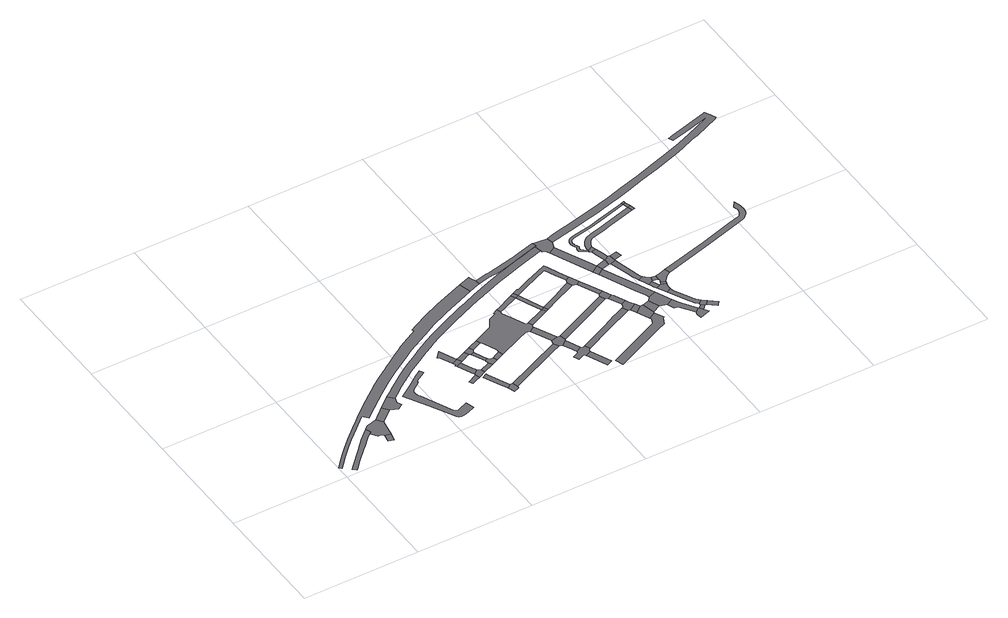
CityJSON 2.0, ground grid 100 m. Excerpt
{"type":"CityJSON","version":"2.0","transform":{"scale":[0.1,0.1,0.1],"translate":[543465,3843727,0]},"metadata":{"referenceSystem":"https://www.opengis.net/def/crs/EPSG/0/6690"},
"CityObjects":{
"road1":{"type":"Road","attributes":{"RoadStructureAttribute.sectionType":"1"},"geometry":[{"type":"MultiSurface","lod":"1","boundaries":[[[0,1,2,3,4,5,6,7,8,9,10,11,12]]]}]},
"road2":{"type":"Road","attributes":{"RoadStructureAttribute.sectionType":"1"},"geometry":[{"type":"MultiSurface","lod":"1","boundaries":[[[13,14,15,16,17,18]]]}]},
"road3":{"type":"Road","geometry":[{"type":"MultiSurface","lod":"1","boundaries":[[[19,20,0,12,21,22,23,24,25,26,27,28,29,30,31,32,13,18,33,34]]]}]},
"road4":{"type":"Road","attributes":{"function":"3","RoadStructureAttribute.sectionType":"1"},"geometry":[{"type":"MultiSurface","lod":"1","boundaries":[[[35,36,37,38,19,34,39,40,41,42]]]}]},
"road5":{"type":"Road","geometry":[{"type":"MultiSurface","lod":"1","boundaries":[[[43,44,35,42,45,46,47,48]]]}]},
"road6":{"type":"Road","attributes":{"RoadStructureAttribute.sectionType":"1"},"geometry":[{"type":"MultiSurface","lod":"1","boundaries":[[[49,50,51,52,53,54,55,56,57,58,59,60,61,62,63,64,65,66,67,68,69,70,71,72,73,74]]]}]},
"road7":{"type":"Road","attributes":{"RoadStructureAttribute.sectionType":"1"},"geometry":[{"type":"MultiSurface","lod":"1","boundaries":[[[75,76,77,78,79,80,81,82,83,84,85,86,87,88,89,90,91,92,93,94,95,96,97,98,99,100,101,102,103,104,105,106,107,108,109,110,111,112,113,114,115,116,117,118,119,120,121,122,123,124,125,126,127,128,129,130,131,132,133]]]}]},
"road8":{"type":"Road","geometry":[{"type":"MultiSurface","lod":"1","boundaries":[[[134,135,136,137,138,139]]]}]},
"road9":{"type":"Road","geometry":[{"type":"MultiSurface","lod":"1","boundaries":[[[140,141,142,143,144]]]}]},
"road10":{"type":"Road","attributes":{"RoadStructureAttribute.sectionType":"1"},"geometry":[{"type":"MultiSurface","lod":"1","boundaries":[[[145,146,147,148,149,150,151,152,153,154]]]}]},
"road11":{"type":"Road","geometry":[{"type":"MultiSurface","lod":"1","boundaries":[[[144,143,155,156,151,150,157]]]}]},
"road12":{"type":"Road","geometry":[{"type":"MultiSurface","lod":"1","boundaries":[[[154,153,134,139,158,159]]]}]},
"road13":{"type":"Road","attributes":{"RoadStructureAttribute.sectionType":"1"},"geometry":[{"type":"MultiSurface","lod":"1","boundaries":[[[160,161,162,163,164,165]]]}]},
"road14":{"type":"Road","geometry":[{"type":"MultiSurface","lod":"1","boundaries":[[[165,164,166,167,168,169]]]}]},
"road15":{"type":"Road","attributes":{"RoadStructureAttribute.sectionType":"1"},"geometry":[{"type":"MultiSurface","lod":"1","boundaries":[[[170,171,144,157,172,173,174]]]}]},
"road16":{"type":"Road","attributes":{"RoadStructureAttribute.sectionType":"1"},"geometry":[{"type":"MultiSurface","lod":"1","boundaries":[[[175,176,177,159,158,178]]]}]},
"road17":{"type":"Road","geometry":[{"type":"MultiSurface","lod":"1","boundaries":[[[179,170,174,180,181,182,183]]]}]},
"road18":{"type":"Road","geometry":[{"type":"MultiSurface","lod":"1","boundaries":[[[184,185,181,180,186,187,188,189,190]]]}]},
"road19":{"type":"Road","geometry":[{"type":"MultiSurface","lod":"1","boundaries":[[[191,192,190,189,175,178,193,194]]]}]},
"road20":{"type":"Road","attributes":{"RoadStructureAttribute.sectionType":"1"},"geometry":[{"type":"MultiSurface","lod":"1","boundaries":[[[195,196,179,183,197,198]]]}]},
"road21":{"type":"Road","attributes":{"RoadStructureAttribute.sectionType":"1"},"geometry":[{"type":"MultiSurface","lod":"1","boundaries":[[[199,200,194,193,201,202]]]}]},
"road22":{"type":"Road","attributes":{"function":"3","RoadStructureAttribute.sectionType":"1"},"geometry":[{"type":"MultiSurface","lod":"1","boundaries":[[[203,204,205,206,207,208,209,210,211,212,213,214,215,216,217,218,219,220,221,222,223,224,225,226,227,228,229,230,231,232,233,43,48,234,235,236,237,238,239,240,241,242,243,244,245,246,247,248,249,250,251,252,253,254,255,256,257,258,259,260,261,262,263,264,265,266]]]}]},
"road23":{"type":"Road","attributes":{"RoadStructureAttribute.sectionType":"1"},"geometry":[{"type":"MultiSurface","lod":"1","boundaries":[[[267,268,269,270,271,272,169,168,273,274,275,276,277,278,279]]]}]},
"road24":{"type":"Road","geometry":[{"type":"MultiSurface","lod":"1","boundaries":[[[280,281,282,283,284,195,198,285,286,287,199,202,288,289,290,291,292,293,294,295,296,297,298,299,300,301,302]]]}]},
"road25":{"type":"Road","geometry":[{"type":"MultiSurface","lod":"1","boundaries":[[[293,292,303,304]]]}]},
"road26":{"type":"Road","geometry":[{"type":"MultiSurface","lod":"1","boundaries":[[[305,304,303,267,279,306,307,308,309]]]}]},
"road27":{"type":"Road","geometry":[{"type":"MultiSurface","lod":"1","boundaries":[[[310,311,312,313,314,315,316,317,318,319,320,321,322,323,324]]]}]},
"road28":{"type":"Road","attributes":{"RoadStructureAttribute.sectionType":"1"},"geometry":[{"type":"MultiSurface","lod":"1","boundaries":[[[325,307,306,326,313,312]]]}]},
"road29":{"type":"Road","geometry":[{"type":"MultiSurface","lod":"1","boundaries":[[[327,328,329,75,133,330,331,332,333,334]]]}]},
"road30":{"type":"Road","attributes":{"RoadStructureAttribute.sectionType":"1"},"geometry":[{"type":"MultiSurface","lod":"1","boundaries":[[[335,321,320,336,337,338]]]}]},
"road31":{"type":"Road","attributes":{"RoadStructureAttribute.sectionType":"1"},"geometry":[{"type":"MultiSurface","lod":"1","boundaries":[[[339,340,341,280,302,342,343]]]}]},
"road32":{"type":"Road","attributes":{"RoadStructureAttribute.sectionType":"1"},"geometry":[{"type":"MultiSurface","lod":"1","boundaries":[[[344,345,296,295,346]]]}]},
"road33":{"type":"Road","geometry":[{"type":"MultiSurface","lod":"1","boundaries":[[[347,339,343,348]]]}]},
"road34":{"type":"Road","attributes":{"RoadStructureAttribute.sectionType":"1"},"geometry":[{"type":"MultiSurface","lod":"1","boundaries":[[[349,348,343,350,344,351]]]}]},
"road35":{"type":"Road","geometry":[{"type":"MultiSurface","lod":"1","boundaries":[[[351,344,346,352]]]}]},
"road36":{"type":"Road","attributes":{"RoadStructureAttribute.sectionType":"1"},"geometry":[{"type":"MultiSurface","lod":"1","boundaries":[[[353,354,355,309,308,356,357]]]}]},
"road37":{"type":"Road","attributes":{"RoadStructureAttribute.sectionType":"1"},"geometry":[{"type":"MultiSurface","lod":"1","boundaries":[[[358,359,360,361,362,363,310,324,364,365]]]}]},
"road38":{"type":"Road","attributes":{"RoadStructureAttribute.sectionType":"1"},"geometry":[{"type":"MultiSurface","lod":"1","boundaries":[[[366,367,368,369,370,351,352,371,372,373]]]}]},
"road39":{"type":"Road","attributes":{"RoadStructureAttribute.sectionType":"1"},"geometry":[{"type":"MultiSurface","lod":"1","boundaries":[[[374,375,376,377,378,379,380,332,331,381,382,383,384,385,386,387,388,389,390,391]]]}]},
"road40":{"type":"Road","attributes":{"RoadStructureAttribute.sectionType":"1"},"geometry":[{"type":"MultiSurface","lod":"1","boundaries":[[[392,393,394,395,396,397,398,399,400,401,402,347,348,403,404,405,406,407,408]]]}]},
"road41":{"type":"Road","attributes":{"RoadStructureAttribute.sectionType":"1"},"geometry":[{"type":"MultiSurface","lod":"1","boundaries":[[[409,410,411,412,413,414,415,416,417,418,419,420,421,422]]]}]},
"road42":{"type":"Road","geometry":[{"type":"MultiSurface","lod":"1","boundaries":[[[408,407,366,373,423,424]]]}]},
"road43":{"type":"Road","attributes":{"RoadStructureAttribute.sectionType":"1"},"geometry":[{"type":"MultiSurface","lod":"1","boundaries":[[[425,424,423,426,427,428]]]}]},
"road44":{"type":"Road","geometry":[{"type":"MultiSurface","lod":"1","boundaries":[[[428,427,353,357,429,430]]]}]},
"road45":{"type":"Road","attributes":{"RoadStructureAttribute.sectionType":"1"},"geometry":[{"type":"MultiSurface","lod":"1","boundaries":[[[431,432,430,429,433,434]]]}]},
"road46":{"type":"Road","geometry":[{"type":"MultiSurface","lod":"1","boundaries":[[[435,436,434,433,437,438,358,365,439,440]]]}]},
"road47":{"type":"Road","attributes":{"RoadStructureAttribute.sectionType":"1"},"geometry":[{"type":"MultiSurface","lod":"1","boundaries":[[[440,439,441,442,443]]]}]},
"road48":{"type":"Road","geometry":[{"type":"MultiSurface","lod":"1","boundaries":[[[444,443,442,416,415,445,446]]]}]},
"road49":{"type":"Road","geometry":[{"type":"MultiSurface","lod":"1","boundaries":[[[447,448,449,374,391,450,203,266,451,452,453,454,455,456,457,458,459,460]]]}]},
"road50":{"type":"Road","attributes":{"RoadStructureAttribute.sectionType":"1"},"geometry":[{"type":"MultiSurface","lod":"1","boundaries":[[[461,462,446,445,463,464]]]}]},
"road51":{"type":"Road","attributes":{"RoadStructureAttribute.sectionType":"1"},"geometry":[{"type":"MultiSurface","lod":"1","boundaries":[[[465,466,456,455,467,468,469]]]}]},
"road52":{"type":"Road","geometry":[{"type":"MultiSurface","lod":"1","boundaries":[[[469,468,470,471]]]}]},
"road53":{"type":"Road","attributes":{"RoadStructureAttribute.sectionType":"1"},"geometry":[{"type":"MultiSurface","lod":"1","boundaries":[[[472,471,470,473,474,475,476,477]]]}]},
"road54":{"type":"Road","geometry":[{"type":"MultiSurface","lod":"1","boundaries":[[[478,477,476,464,463,479,480,481]]]}]},
"road55":{"type":"Road","attributes":{"RoadStructureAttribute.sectionType":"1"},"geometry":[{"type":"MultiSurface","lod":"1","boundaries":[[[482,469,471,483]]]}]},
"road56":{"type":"Road","attributes":{"RoadStructureAttribute.sectionType":"1"},"geometry":[{"type":"MultiSurface","lod":"1","boundaries":[[[484,485,481,480,486,487,488,489]]]}]},
"road57":{"type":"Road","attributes":{"RoadStructureAttribute.sectionType":"1"},"geometry":[{"type":"MultiSurface","lod":"1","boundaries":[[[490,491,492,493,494,495,496,497,498,499]]]}]},
"road58":{"type":"Road","geometry":[{"type":"MultiSurface","lod":"1","boundaries":[[[500,501,502,503,504,505]]]}]},
"road59":{"type":"Road","attributes":{"RoadStructureAttribute.sectionType":"1"},"geometry":[{"type":"MultiSurface","lod":"1","boundaries":[[[506,505,504,507,482,508]]]}]},
"road60":{"type":"Road","geometry":[{"type":"MultiSurface","lod":"1","boundaries":[[[509,508,482,483,510,511,494,493,512,513]]]}]},
"road61":{"type":"Road","geometry":[{"type":"MultiSurface","lod":"1","boundaries":[[[514,515,516,499,498,517,518,519,520,521,522,523,524,525,526]]]}]},
"road62":{"type":"Road","geometry":[{"type":"MultiSurface","lod":"1","boundaries":[[[527,528,529,530,531,532,533,519,518,534,535,536,537]]]}]},
"road63":{"type":"Road","geometry":[{"type":"MultiSurface","lod":"1","boundaries":[[[489,488,538,539,540,541,542,543,544]]]}]},
"road64":{"type":"Road","geometry":[{"type":"MultiSurface","lod":"1","boundaries":[[[545,546,547,548,549,550,537,536,551,552,553,554]]]}]},
"road65":{"type":"Road","geometry":[{"type":"MultiSurface","lod":"1","boundaries":[[[555,544,543,556]]]}]},
"road66":{"type":"Road","geometry":[{"type":"MultiSurface","lod":"1","boundaries":[[[557,558,559,560,561,562,552,551,563,564,565,566,567]]]}]},
"road67":{"type":"Road","attributes":{"RoadStructureAttribute.sectionType":"1"},"geometry":[{"type":"MultiSurface","lod":"1","boundaries":[[[568,569,570,526,525,571,572,573,574,575]]]}]},
"road68":{"type":"Road","geometry":[{"type":"MultiSurface","lod":"1","boundaries":[[[576,577,578,579,513,512]]]}]},
"road69":{"type":"Road","geometry":[{"type":"MultiSurface","lod":"1","boundaries":[[[580,581,545,554,582,583]]]}]},
"road70":{"type":"Road","geometry":[{"type":"MultiSurface","lod":"1","boundaries":[[[584,567,566,555,556,585,586]]]}]},
"road71":{"type":"Road","geometry":[{"type":"MultiSurface","lod":"1","boundaries":[[[587,588,589,590,575,574,591,592,593,594,595,596,597,580,583,598,599,600,601]]]}]},
"road72":{"type":"Road","geometry":[{"type":"MultiSurface","lod":"1","boundaries":[[[602,603,604,586,585]]]}]},
"road73":{"type":"Road","geometry":[{"type":"MultiSurface","lod":"1","boundaries":[[[605,606,607,608,609,610,611,612,613,614,615,616,617,618,619,620,621,622,623,624,625,626,502,501,627,628,629,630,631,632,633,634,635,636,637,638,639,640,641,642,643,644,645,646,647,648,649,650,651,652]]]}]},
"road74":{"type":"Road","attributes":{"RoadStructureAttribute.sectionType":"1"},"geometry":[{"type":"MultiSurface","lod":"1","boundaries":[[[653,654,655,656,657,658,659,660,661,662,663,664,665,666,667,668,501,500,669,670,671,672,673,674,675,676,677,678,679,680,681]]]}]},
"road75":{"type":"Road","geometry":[{"type":"MultiSurface","lod":"1","boundaries":[[[682,652,653,683]]]}]},
"road76":{"type":"Road","geometry":[{"type":"MultiSurface","lod":"1","boundaries":[[[683,653,681,684]]]}]},
"road77":{"type":"Road","geometry":[{"type":"MultiSurface","lod":"1","boundaries":[[[685,605,652,682]]]}]},
"road78":{"type":"Road","attributes":{"RoadStructureAttribute.sectionType":"1"},"geometry":[{"type":"MultiSurface","lod":"1","boundaries":[[[686,687,688,689,690,691,692,693,694,695,696,697,698,699,700,701,702,703,704,705,706,707,708,709,710,711,712,713,587,601]]]}]},
"road79":{"type":"Road","attributes":{"function":"3","RoadStructureAttribute.sectionType":"1"},"geometry":[{"type":"MultiSurface","lod":"1","boundaries":[[[714,715,716,717,718,719,720,721,722,723,724,725,726,727,728,729,730,731,732,733,734,735,736,460,459,737,738,739,740,741,742,743,744,745,746,747,748,749,750,751,752,753,754]]]}]}
},
"vertices":[
[404,384,0],[312,299,0],[245,229,0],[231,214,0],[93,68,0],[80,55,0],[107,26,0],[121,42,0],[178,103,0],[274,201,0],[302,230,0],[365,293,0],[420,343,0],
[490,254,0],[478,187,0],[520,170,0],[521,173,0],[528,194,0],[537,241,0],
[526,438,0],[434,412,0],[423,341,0],[406,325,0],[441,272,0],[448,274,0],[455,274,0],[456,274,0],[462,274,0],[470,272,0],[476,269,0],[481,266,0],[486,260,0],[487,259,0],[544,276,0],[566,388,0],
[631,531,0],[610,513,0],[562,471,0],[549,459,0],[577,399,0],[592,411,0],[656,466,0],[673,480,0],
[732,613,0],[666,560,0],[736,456,0],[783,483,0],[760,523,0],[775,567,0],
[1093,740,0],[1041,704,0],[944,634,0],[839,559,0],[946,361,0],[1058,154,0],[1071,137,0],[1089,132,0],[1119,135,0],[1161,148,0],[1221,173,0],[1198,245,0],[1130,217,0],[1110,209,0],[1090,214,0],[1075,224,0],[948,493,0],[945,499,0],[932,530,0],[932,558,0],[942,573,0],[944,575,0],[1021,633,0],[1021,651,0],[1106,699,0],[1113,703,0],
[1867,1409,0],[1607,1309,0],[1470,1248,0],[1346,1189,0],[1296,1161,0],[1305,1145,0],[1268,1125,0],[1210,1093,0],[1169,1070,0],[1124,1045,0],[1082,1019,0],[1036,990,0],[990,960,0],[944,928,0],[941,926,0],[932,920,0],[875,883,0],[868,878,0],[773,813,0],[706,763,0],[671,736,0],[534,627,0],[449,555,0],[441,548,0],[399,512,0],[330,450,0],[231,360,0],[163,294,0],[102,233,0],[90,219,0],[74,202,0],[31,155,0],[4,122,0],[22,100,0],[52,137,0],[109,199,0],[122,214,0],[182,274,0],[250,340,0],[349,429,0],[417,491,0],[458,526,0],[469,513,0],[495,482,0],[588,561,0],[717,664,0],[832,751,0],[926,814,0],[942,825,0],[1076,911,0],[1165,967,0],[1275,1026,0],[1348,1064,0],[1461,1123,0],[1588,1179,0],[1613,1189,0],[1839,1283,0],[1847,1287,0],[1895,1305,0],
[1425,480,0],[1413,470,0],[1341,434,0],[1358,404,0],[1399,423,0],[1437,440,0],
[1333,848,0],[1287,793,0],[1301,784,0],[1349,678,0],[1401,701,0],
[1460,528,0],[1458,532,0],[1455,537,0],[1449,552,0],[1411,637,0],[1403,652,0],[1360,632,0],[1414,515,0],[1425,490,0],[1462,523,0],
[1361,649,0],[1354,646,0],[1420,660,0],
[1502,469,0],[1490,503,0],
[1504,431,0],[1498,446,0],[1458,425,0],[1511,312,0],[1553,224,0],[1585,249,0],
[1576,167,0],[1618,182,0],[1623,202,0],[1610,247,0],
[1490,741,0],[1438,717,0],[1457,677,0],[1481,688,0],[1508,701,0],
[1577,542,0],[1568,538,0],[1500,508,0],[1598,512,0],
[1546,766,0],[1518,693,0],[1550,701,0],[1553,716,0],[1563,729,0],
[1594,602,0],[1577,640,0],[1550,627,0],[1569,590,0],[1573,580,0],[1574,577,0],[1598,592,0],
[1622,572,0],[1607,577,0],[1655,538,0],[1639,575,0],
[1633,805,0],[1569,777,0],[1589,741,0],[1645,767,0],
[1709,608,0],[1680,594,0],[1703,560,0],[1721,568,0],
[2570,1476,0],[2541,1468,0],[2447,1443,0],[2381,1424,0],[2313,1403,0],[2237,1377,0],[2185,1361,0],[2122,1340,0],[2061,1318,0],[1983,1290,0],[1979,1289,0],[1903,1260,0],[1792,1215,0],[1731,1189,0],[1657,1158,0],[1599,1133,0],[1536,1104,0],[1501,1088,0],[1465,1072,0],[1401,1041,0],[1325,1002,0],[1255,964,0],[1211,939,0],[1158,908,0],[1103,875,0],[1064,851,0],[1006,814,0],[942,770,0],[892,735,0],[829,688,0],[778,650,0],[812,599,0],[885,655,0],[938,693,0],[943,696,0],[986,725,0],[1040,763,0],[1096,798,0],[1149,831,0],[1198,860,0],[1249,889,0],[1300,918,0],[1350,944,0],[1415,977,0],[1481,1010,0],[1531,1034,0],[1545,1041,0],[1618,1074,0],[1721,1120,0],[1816,1159,0],[1888,1188,0],[1949,1212,0],[2003,1232,0],[2016,1237,0],[2080,1260,0],[2148,1284,0],[2213,1305,0],[2286,1329,0],[2338,1345,0],[2382,1359,0],[2449,1378,0],[2508,1395,0],[2552,1409,0],[2581,1416,0],
[2103,474,0],[2011,431,0],[2003,427,0],[1956,406,0],[1840,352,0],[1804,336,0],[1844,302,0],[1866,312,0],[1940,345,0],[2023,383,0],[2031,386,0],[2060,399,0],[2130,430,0],
[1949,1020,0],[1910,1002,0],[1915,990,0],[1850,959,0],[1801,881,0],[1655,762,0],[1686,695,0],[1714,635,0],[1915,655,0],[1923,659,0],[1998,693,0],[2030,684,0],[2032,681,0],[2078,714,0],[2075,724,0],[2087,737,0],[2071,773,0],[2059,767,0],[2056,771,0],[2044,784,0],[2006,866,0],[1958,970,0],[1960,985,0],
[2112,509,0],[2170,522,0],
[2177,521,0],[2156,420,0],[2198,458,0],[2205,465,0],[2195,518,0],
[2289,329,0],[2272,321,0],[2256,328,0],[2209,303,0],[2202,288,0],[2155,265,0],[2171,231,0],[2175,222,0],[2217,240,0],[2232,241,0],[2242,231,0],[2292,254,0],[2292,265,0],[2292,269,0],[2309,284,0],
[2228,390,0],[2180,367,0],
[1970,1438,0],[1967,1447,0],[1962,1445,0],[1974,1335,0],[1996,1343,0],[1992,1386,0],[1988,1395,0],[1976,1421,0],
[2334,160,0],[2285,136,0],[2322,55,0],[2371,77,0],
[2122,1101,0],[2096,1089,0],[1983,1036,0],[2010,1007,0],[2140,1062,0],
[2236,846,0],[2221,839,0],[2260,816,0],
[2151,1115,0],[2170,1075,0],
[2216,969,0],[2187,956,0],[2263,859,0],
[2279,825,0],
[2682,745,0],[2620,716,0],[2436,630,0],[2457,584,0],[2703,700,0],
[2755,547,0],[2692,518,0],[2655,502,0],[2535,441,0],[2522,435,0],[2473,413,0],[2541,390,0],[2777,498,0],
[2557,1004,0],[2501,976,0],[2446,949,0],[2409,931,0],[2378,916,0],[2380,872,0],[2551,951,0],[2573,961,0],
[2574,1521,0],[2425,1479,0],[2380,1466,0],[2350,1460,0],[2121,1412,0],[2097,1408,0],[2078,1404,0],[2003,1345,0],[2104,1368,0],[2114,1370,0],[2122,1370,0],[2126,1370,0],[2162,1370,0],[2266,1394,0],[2360,1422,0],[2388,1430,0],[2581,1483,0],[2582,1482,0],
[2594,1076,0],[2564,1143,0],[2522,1238,0],[2525,1239,0],[2512,1263,0],[2373,1204,0],[2330,1186,0],[2303,1174,0],[2247,1148,0],[2204,1128,0],[2201,1137,0],[2181,1080,0],[2277,1122,0],[2485,1215,0],[2529,1124,0],[2569,1039,0],[2604,1055,0],
[2726,138,0],[2800,173,0],[2849,195,0],[2925,230,0],[2954,288,0],[2964,293,0],[2928,375,0],[2871,336,0],[2876,324,0],[2857,277,0],[2750,228,0],[2719,214,0],[2399,67,0],[2422,0,0],
[2608,954,0],[2644,971,0],
[2686,884,0],[2627,913,0],[2694,772,0],[2731,790,0],
[2723,695,0],[2766,716,0],
[2778,691,0],[2774,699,0],[2774,586,0],[2817,606,0],
[2829,581,0],[2825,589,0],[2772,577,0],[2769,553,0],[2792,494,0],[2857,537,0],
[2807,474,0],[2821,445,0],[2882,497,0],
[2893,494,0],[2931,385,0],[2902,492,0],
[2683,1506,0],[2655,1510,0],[2580,1520,0],[2583,1479,0],[2584,1407,0],[2586,1399,0],[2605,1394,0],[2612,1392,0],[2627,1359,0],[2685,1397,0],[2688,1404,0],[2702,1439,0],[2706,1451,0],[2696,1509,0],
[2954,510,0],[2922,495,0],[3003,421,0],[2964,508,0],
[2837,1069,0],[2829,1090,0],[2768,1047,0],[2784,1011,0],[2844,1050,0],
[2806,962,0],[2861,999,0],
[2867,984,0],[2854,857,0],[2943,660,0],[2981,577,0],[2994,548,0],[3055,571,0],
[3101,470,0],[3023,412,0],[3059,402,0],[3120,433,0],
[2934,1078,0],[2932,1020,0],
[3159,364,0],[3145,383,0],[3086,342,0],[3114,336,0],[3199,217,0],[3237,249,0],
[3063,786,0],[3052,817,0],[3037,874,0],[2994,1030,0],[2951,1015,0],[2994,862,0],[3009,804,0],[3022,767,0],[3029,751,0],[3072,770,0],
[2931,1256,0],[2890,1235,0],[2881,1216,0],[2892,1208,0],[2898,1204,0],[2940,1221,0],
[2962,1144,0],[2912,1154,0],[2973,1103,0],
[2982,1098,0],[2940,1019,0],[2947,1017,0],[2995,1036,0],[2989,1096,0],
[3107,737,0],[3094,746,0],[3083,757,0],[3050,702,0],[3065,668,0],[3100,683,0],[3100,686,0],[3100,688,0],[3101,689,0],[3102,690,0],[3105,690,0],[3106,690,0],[3120,730,0],
[3127,628,0],[3117,649,0],[3113,656,0],[3110,663,0],[3107,669,0],[3104,675,0],[3101,681,0],[3074,647,0],[3083,626,0],[3093,603,0],[3131,622,0],
[3189,188,0],[3195,143,0],[3255,164,0],[3286,175,0],[3272,197,0],[3262,211,0],[3242,241,0],
[3142,623,0],[3141,621,0],[3139,619,0],[3137,619,0],[3135,619,0],[3133,620,0],[3135,523,0],[3176,544,0],[3176,579,0],[3181,606,0],
[3269,268,0],[3294,250,0],
[3287,328,0],[3272,346,0],[3258,365,0],[3243,395,0],[3203,477,0],[3185,516,0],[3178,438,0],[3224,347,0],[3247,307,0],[3269,284,0],[3299,317,0],
[3147,724,0],[3133,726,0],[3131,727,0],[3133,685,0],[3147,683,0],[3150,683,0],[3156,681,0],[3161,724,0],
[3002,1040,0],[3065,1058,0],[3052,1111,0],[2997,1097,0],
[3153,647,0],[3152,644,0],[3188,623,0],[3191,631,0],
[3318,299,0],[3309,249,0],[3337,283,0],
[3255,747,0],[3192,729,0],[3184,727,0],[3176,726,0],[3159,680,0],[3161,679,0],[3162,677,0],[3162,675,0],[3162,671,0],[3161,666,0],[3160,663,0],[3214,663,0],[3220,668,0],[3236,684,0],[3268,704,0],
[3344,222,0],[3377,193,0],[3403,228,0],
[3377,1559,0],[3349,1551,0],[3138,1491,0],[3054,1467,0],[3052,1467,0],[2892,1435,0],[2860,1429,0],[2842,1421,0],[2828,1409,0],[2817,1392,0],[2810,1374,0],[2811,1352,0],[2814,1336,0],[2823,1319,0],[2830,1307,0],[2826,1300,0],[2820,1283,0],[2819,1281,0],[2819,1277,0],[2819,1269,0],[2821,1262,0],[2825,1256,0],[2856,1258,0],[2846,1266,0],[2843,1268,0],[2841,1273,0],[2840,1277,0],[2840,1281,0],[2841,1287,0],[2844,1292,0],[2846,1295,0],[2850,1302,0],[2850,1309,0],[2848,1314,0],[2841,1328,0],[2834,1342,0],[2831,1354,0],[2831,1370,0],[2835,1384,0],[2843,1396,0],[2853,1403,0],[2866,1410,0],[2898,1416,0],[3057,1447,0],[3081,1454,0],[3126,1467,0],[3359,1533,0],[3381,1540,0],
[3396,1495,0],[3137,1422,0],[3114,1415,0],[3020,1389,0],[2965,1373,0],[2948,1363,0],[2936,1354,0],[2925,1344,0],[2915,1333,0],[2914,1332,0],[2906,1320,0],[2900,1309,0],[2895,1298,0],[2891,1286,0],[2888,1274,0],[2885,1253,0],[2932,1265,0],[2934,1273,0],[2937,1282,0],[2940,1289,0],[2944,1297,0],[2950,1305,0],[2957,1312,0],[2964,1319,0],[2973,1326,0],[2983,1332,0],[3115,1369,0],[3183,1388,0],[3408,1451,0],
[3404,1546,0],[3419,1501,0],
[3431,1458,0],
[3403,1567,0],
[3683,821,0],[4004,912,0],[4050,925,0],[4066,936,0],[4078,945,0],[4089,956,0],[4099,967,0],[4107,980,0],[4114,997,0],[4118,1015,0],[4120,1033,0],[4119,1051,0],[4116,1070,0],[4100,1126,0],[4067,1079,0],[4072,1060,0],[4074,1047,0],[4075,1034,0],[4074,1022,0],[4071,1011,0],[4066,1001,0],[4062,993,0],[4056,986,0],[4049,979,0],[4041,973,0],[4031,967,0],[3942,942,0],[3661,862,0],
[4469,2067,0],[4449,2110,0],[4435,2104,0],[4117,2012,0],[4067,1997,0],[4082,1959,0],[4161,1980,0],[4446,2057,0],[4417,2043,0],[4317,2000,0],[4221,1960,0],[4105,1914,0],[3962,1862,0],[3819,1815,0],[3635,1758,0],[3466,1707,0],[3323,1666,0],[3225,1639,0],[3130,1616,0],[3026,1591,0],[2886,1558,0],[2835,1546,0],[2757,1526,0],[2891,1495,0],[3100,1544,0],[3170,1560,0],[3236,1577,0],[3290,1593,0],[3324,1602,0],[3394,1621,0],[3503,1655,0],[3656,1702,0],[3808,1747,0],[3943,1791,0],[4016,1816,0],[4104,1850,0],[4209,1892,0],[4268,1915,0],[4390,1966,0],[4471,2001,0],[4494,2012,0]
]}
